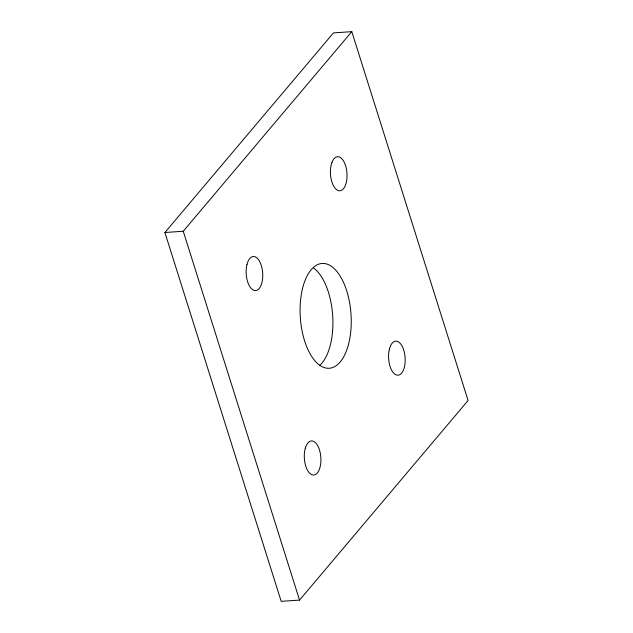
<?xml version="1.0" encoding="UTF-8"?>
<svg xmlns="http://www.w3.org/2000/svg" width="633" height="633" viewBox="0 0 633 633"><rect width="100%" height="100%" fill="white"/><g stroke="black" fill="none" stroke-linecap="round" stroke-linejoin="round"><path stroke-width="0.95" d="M164.904 232.509L333.456 32.908L351.798 31.65L468.096 400.491L299.544 600.092L281.202 601.35L164.904 232.509L183.246 231.243L351.798 31.65M183.246 231.243L299.544 600.092M313.398 267.838A52.515 25.399 86.1 0 1 332.697 315.804A52.515 25.399 86.1 0 1 319.736 365.455M302.55 288.419A52.515 25.399 86.1 0 0 327.728 368.271A52.515 25.399 86.1 0 0 346.742 290.919A52.515 25.399 86.1 0 0 302.55 288.419M331.953 162.452A17.067 8.253 86.1 0 0 337.951 190.454A17.067 8.253 86.1 0 0 346.298 168.378A17.067 8.253 86.1 0 0 331.953 162.452M389.366 349.258A17.067 8.253 86.1 0 0 397.556 375.211A17.067 8.253 86.1 0 0 403.735 350.073A17.067 8.253 86.1 0 0 389.366 349.258M246.941 264.634A17.067 8.253 86.1 0 0 255.123 290.587A17.067 8.253 86.1 0 0 261.302 265.449A17.067 8.253 86.1 0 0 246.941 264.634M305.391 447.942A17.067 8.253 86.1 0 0 312.623 474.924A17.067 8.253 86.1 0 0 319.807 451.068A17.067 8.253 86.1 0 0 305.391 447.942"/></g></svg>
